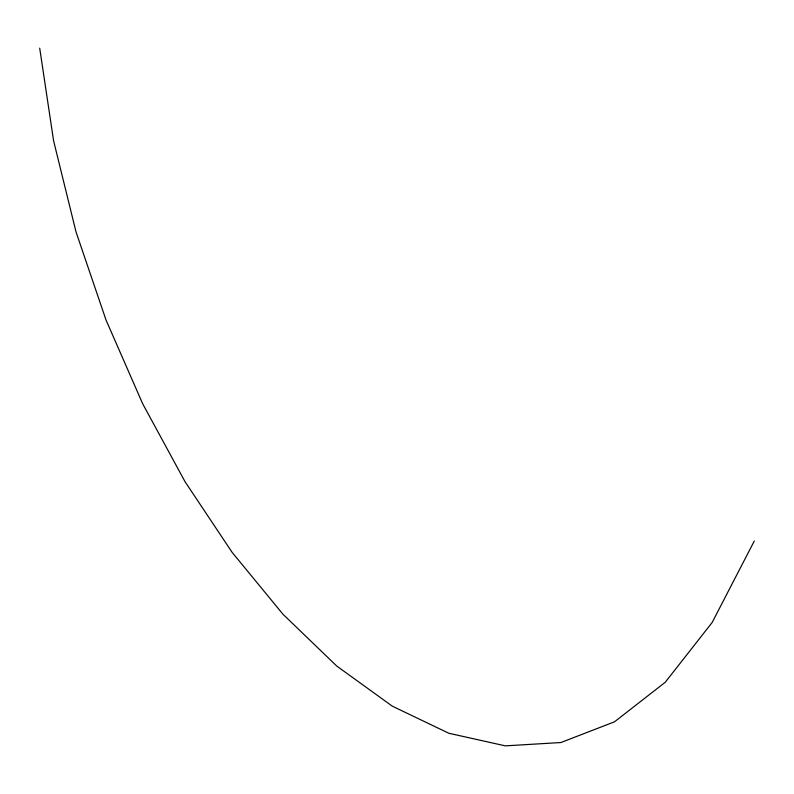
<?xml version="1.0" encoding="UTF-8"?>
<svg xmlns="http://www.w3.org/2000/svg" width="794" height="794" viewBox="0 0 794 794"><rect width="100%" height="100%" fill="white"/><g stroke="black" fill="none" stroke-linecap="round" stroke-linejoin="round"><path stroke-width="1.19" d="M754.3 540.972L712.158 622.476L665.243 682.274L614.496 721.815L560.882 742.529L505.341 745.864L448.838 733.259L392.305 706.164L336.716 666.027L283.001 614.268L232.126 552.356L185.042 481.71L142.692 403.789L106.029 320.022L76.006 231.868L53.585 140.756L39.7 48.136"/></g></svg>
